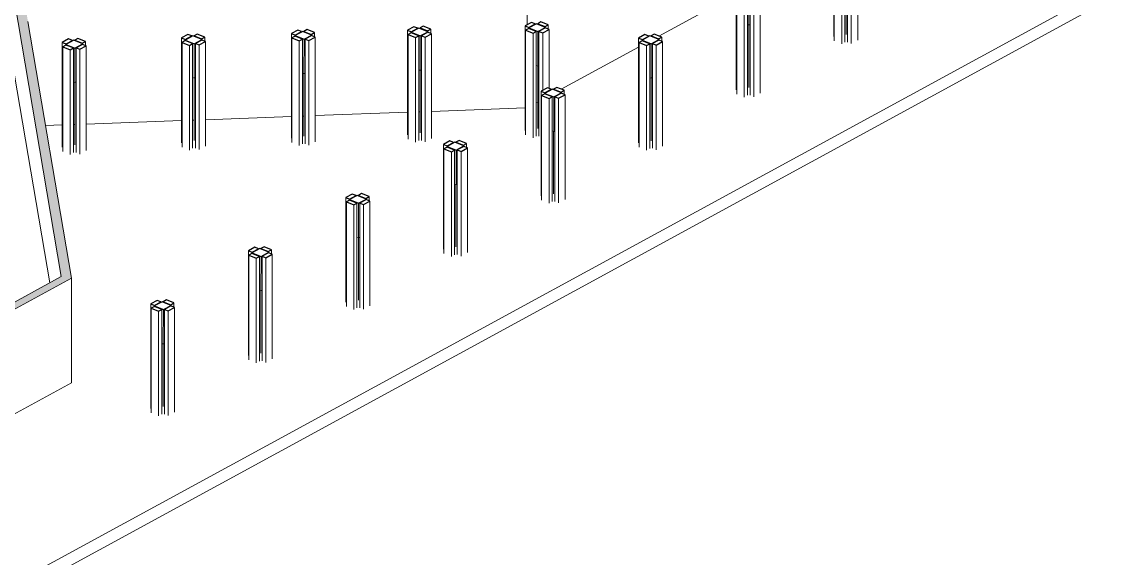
# Model space of a CAD drawing. Header units: millimetres. Extents: x -44545 to 51785, y -22696 to 32686.
# Drawn here: x 29578 to 51720, y -1527 to 9410 of the extents above; entities that cross this region are included whole.
import ezdxf

# ---------------------------------------------------------------- set-up
doc = ezdxf.new("R2010")
doc.units = ezdxf.units.MM
for name, color, linetype, lineweight in [('A-FLOR', 192, 'Continuous', 9), ('A-GENM', 13, 'Continuous', 9), ('A-WALL', 113, 'Continuous', 9), ('A-WALL-PATT', 111, 'Continuous', 25), ('I-WALL', 2, 'Continuous', 9), ('S-FNDN', 32, 'Continuous', 9)]:
    doc.layers.add(name, color=color, linetype=linetype, lineweight=lineweight)

# ---------------------------------------------------------------- blocks, each defined once
blk = doc.blocks.new('Family8 - COLUMN-V141-3D Section 3')
at = {"layer": 'A-GENM', "lineweight": 25}
for p, q in [((48435, 12405), (48370, 12370)), ((48587, 12345), (48435, 12405)), ((48245, 12396), (48116, 12325)), ((48116, 12325), (48192, 12295)), ((48190, 12271), (48125, 12236)), ((48125, 12236), (48277, 12175)), ((48347, 12369), (48188, 12283)), ((48188, 12283), (48374, 12209)), ((48342, 12211), (48190, 12271)), ((48192, 12295), (48322, 12366)), ((48322, 12366), (48245, 12396)), ((48277, 12175), (48342, 12211)), ((48533, 12295), (48347, 12369)), ((48370, 12370), (48522, 12309)), ((48374, 12209), (48533, 12295)), ((48527, 12284), (48397, 12213)), ((48397, 12213), (48473, 12183)), ((48473, 12183), (48603, 12254)), ((48522, 12309), (48587, 12345)), ((48603, 12254), (48527, 12284))]:
    blk.add_line(p, q, dxfattribs=at)
at = {"layer": 'A-GENM'}
for p, q in [((48116, 12325), (48116, 10191)), ((48125, 10102), (48125, 12236)), ((48188, 12283), (48189, 12270)), ((48192, 12295), (48192, 12285)), ((48322, 12366), (48322, 12356)), ((48342, 12211), (48342, 10077)), ((48370, 12370), (48370, 12360)), ((48372, 11506), (48374, 12209)), ((48397, 12213), (48397, 10079)), ((48473, 10049), (48473, 12183)), ((48522, 12309), (48522, 12300)), ((48532, 12282), (48533, 12295)), ((48587, 12260), (48587, 12345)), ((48603, 12254), (48603, 10120)), ((48277, 12175), (48277, 10041)), ((48372, 11506), (48342, 11517)), ((48397, 11520), (48372, 11506)), ((48370, 11506), (48370, 10235))]:
    blk.add_line(p, q, dxfattribs=at)
blk = doc.blocks.new('Family8 - COLUMN-V142-3D Section 3')
at = {"layer": 'A-GENM', "lineweight": 25}
for p, q in [((39967, 9395), (39837, 9325)), ((39837, 9325), (39913, 9295)), ((40068, 9369), (39910, 9282)), ((39913, 9295), (40043, 9365)), ((40043, 9365), (39967, 9395)), ((40254, 9295), (40068, 9369)), ((40157, 9405), (40092, 9369)), ((40092, 9369), (40244, 9309)), ((40309, 9344), (40157, 9405)), ((40244, 9309), (40309, 9344)), ((39912, 9271), (39847, 9235)), ((39847, 9235), (39999, 9175)), ((39910, 9282), (40095, 9209)), ((40064, 9210), (39912, 9271)), ((39999, 9175), (40064, 9210)), ((40095, 9209), (40254, 9295)), ((40248, 9284), (40119, 9213)), ((40119, 9213), (40195, 9183)), ((40195, 9183), (40325, 9253)), ((40325, 9253), (40248, 9284))]:
    blk.add_line(p, q, dxfattribs=at)
at = {"layer": 'A-GENM'}
for p, q in [((39837, 9325), (39837, 7191)), ((40043, 9365), (40043, 9355)), ((40092, 9369), (40092, 9360)), ((40244, 9309), (40244, 9299)), ((40309, 9260), (40309, 9344)), ((39847, 7101), (39847, 9235)), ((39910, 9282), (39910, 9270)), ((39913, 9295), (39913, 9284)), ((39999, 9175), (39999, 7041)), ((40064, 9210), (40064, 7076)), ((40093, 8505), (40095, 9209)), ((40119, 9213), (40119, 7079)), ((40195, 8010), (40195, 9183)), ((40254, 9282), (40254, 9295)), ((40325, 9253), (40325, 8049)), ((40093, 8505), (40064, 8517)), ((40092, 8506), (40092, 7235)), ((40119, 8519), (40093, 8505))]:
    blk.add_line(p, q, dxfattribs=at)

msp = doc.modelspace()

# ---------------------------------------------------------------- hatches: boundary and pattern name
at = {"layer": 'A-WALL-PATT', "lineweight": 9}
for points in [[(30384, 4215), (30568, 4315), (29624, 9883), (29409, 9968), (29928, 6908)], [(22452, -106), (22734, -96), (30590, 4184), (30568, 4315), (23183, 292)]]:
    msp.add_hatch(color=256, dxfattribs=at).paths.add_polyline_path(points, flags=0)

# ---------------------------------------------------------------- linework, layer by layer
at = {"layer": 'A-FLOR'}
for p, q in [((-8017, -22431), (51720, 10114)), ((44139, 9977), (42562, 9118)), ((51720, 9848), (-8017, -22696)), ((42150, 8893), (40574, 8035)), ((40092, 7772), (40064, 7757)), ((30590, 2050), (24902, -1049))]:
    msp.add_line(p, q, dxfattribs=at)
at = {"layer": 'A-WALL', "color": 1, "lineweight": 18}
for p, q in [((29431, 9837), (30384, 4215)), ((30590, 4184), (29703, 9415)), ((30384, 4215), (22452, -106)), ((22636, -149), (30590, 4184))]:
    msp.add_line(p, q, dxfattribs=at)
at = {"layer": 'A-WALL'}
msp.add_line((30590, 2050), (30590, 4184), dxfattribs=at)
at = {"layer": 'I-WALL'}
for p, q in [((39875, 9345), (39875, 9788)), ((35560, 7496), (37441, 7565)), ((37667, 7573), (37695, 7574)), ((37928, 7582), (39837, 7652)), ((30631, 7315), (30659, 7316)), ((30892, 7324), (32835, 7396)), ((33061, 7404), (33090, 7405)), ((33322, 7413), (35073, 7478)), ((35299, 7486), (35327, 7487)), ((30063, 7294), (30405, 7306))]:
    msp.add_line(p, q, dxfattribs=at)
at = {"layer": 'S-FNDN'}
msp.add_line((30149, 4087), (29431, 8322), dxfattribs=at)

# ---------------------------------------------------------------- block references
at = {"layer": 'A-GENM'}
for name, p in [('Family8 - COLUMN-V141-3D Section 3', (-1989, -1083)), ('Family8 - COLUMN-V141-3D Section 3', (-3977, -2167)), ('Family8 - COLUMN-V141-3D Section 3', (-10675, -3088)), ('Family8 - COLUMN-V142-3D Section 3', (0, 0)), ('Family8 - COLUMN-V141-3D Section 3', (-15281, -3247)), ('Family8 - COLUMN-V141-3D Section 3', (-13043, -3157)), ('Family8 - COLUMN-V141-3D Section 3', (-5966, -3250)), ('Family8 - COLUMN-V141-3D Section 3', (-17711, -3336)), ('Family8 - COLUMN-V141-3D Section 3', (-7954, -4333)), ('Family8 - COLUMN-V141-3D Section 3', (-9943, -5417)), ('Family8 - COLUMN-V141-3D Section 3', (-11932, -6500)), ('Family8 - COLUMN-V141-3D Section 3', (-13920, -7584)), ('Family8 - COLUMN-V141-3D Section 3', (-15909, -8667))]:
    msp.add_blockref(name, p, dxfattribs=at)

doc.saveas('drawing.dxf')
